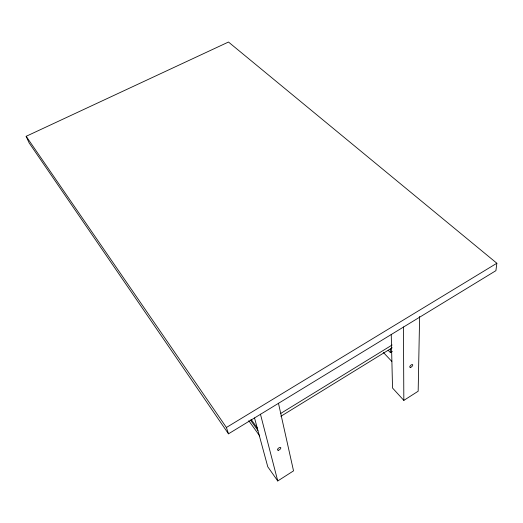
<?xml version="1.0" encoding="UTF-8"?>
<svg xmlns="http://www.w3.org/2000/svg" width="523" height="523" viewBox="0 0 523 523"><rect width="100%" height="100%" fill="white"/><g stroke="black" fill="none" stroke-linecap="round" stroke-linejoin="round"><path stroke-width="0.78" d="M419.623 316.48L418.165 391.224L403.834 400.389L392.531 388.02L391.243 334.328M496.85 263.246L495.915 270.666L228.486 433.829L29.111 142.864L26.15 136.307L228.479 42.036L496.85 263.246L226.407 427.487L228.486 433.829M254.518 417.929L267.776 466.784L277.746 480.964L293.534 470.87L278.452 403.22M388.151 350.247L390.4 352.613L392.289 351.449M280.858 416.301L392.204 347.769M280.864 413.353L392.119 344.99M383.424 352.509L391.819 361.419M251.138 419.453L257.218 427.879M250.452 420.08L257.911 430.429M248.771 420.708L259.722 435.96M26.15 136.307L226.407 427.487M260.441 414.17L277.746 480.964M390.302 348.939L390.4 352.613M403.462 326.967L403.834 400.389M410.803 367.277A1.896 0.85 -42.8 0 0 412.706 364.806A1.896 0.85 -42.8 0 0 410.209 365.845A1.896 0.85 -42.8 0 0 410.803 367.277M278.55 450.198A2 0.935 -37.7 0 0 280.805 447.773A2 0.935 -37.7 0 0 278.079 448.551A2 0.935 -37.7 0 0 278.55 450.198"/></g></svg>
